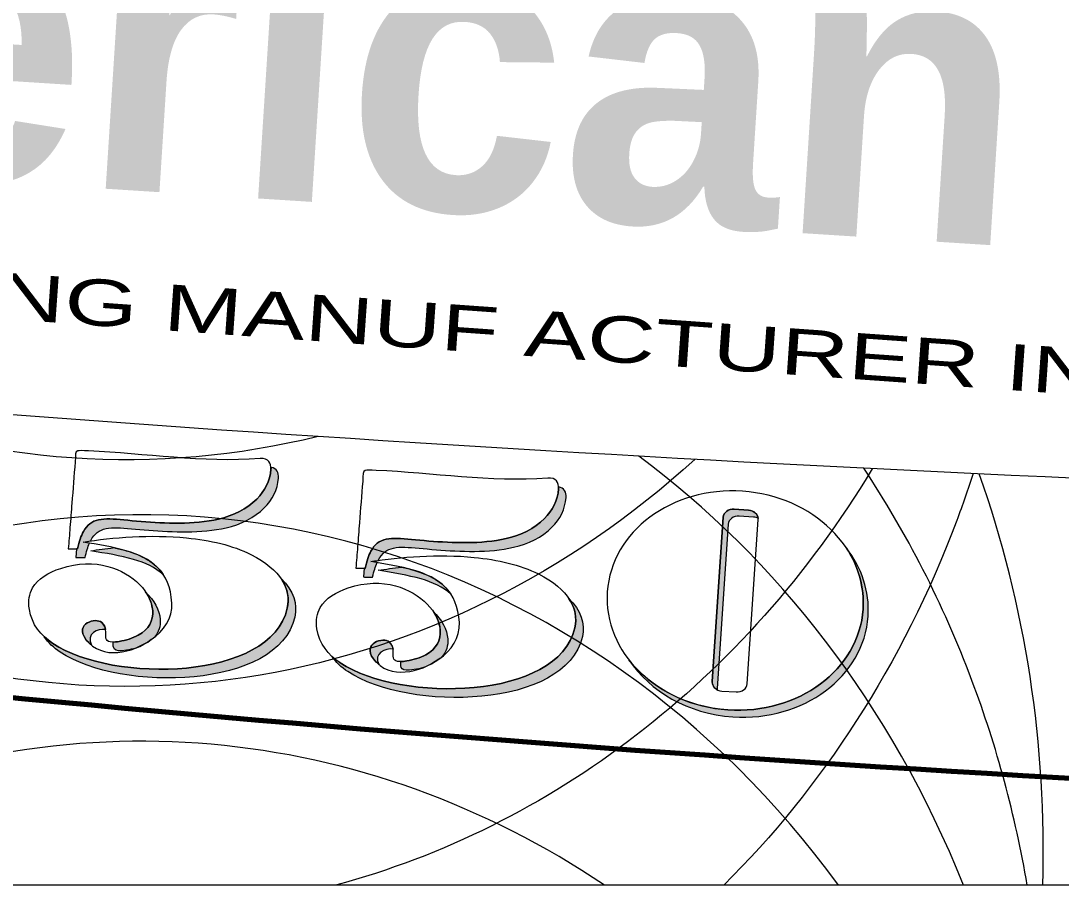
# Model space of a CAD drawing. Header units: inches. Extents: x 0 to 48, y -19.6 to 10.
# Drawn here: x 13.722 to 17.489, y 0 to 3.129 of the extents above; entities that cross this region are included whole.
import ezdxf

# ---------------------------------------------------------------- set-up
doc = ezdxf.new("R2010")
doc.units = ezdxf.units.IN
doc.header["$MEASUREMENT"] = 0
doc.layers.add('Layer 1', color=7, linetype='Continuous')

msp = doc.modelspace()

# ---------------------------------------------------------------- hatches: boundary and pattern name
at = {"layer": 'Layer 1', "true_color": 0x231f20}
h = msp.add_hatch(color=250, dxfattribs=at)
edge = h.paths.add_edge_path()
edge.add_spline(control_points=[(14.0596, 1.2217), (14.0298, 1.2184), (14.0015, 1.2145), (13.9752, 1.2103), (14.029, 1.201), (14.0827, 1.1929), (14.1304, 1.179), (14.1723, 1.1667), (14.2094, 1.15), (14.238, 1.1241), (14.2083, 1.1691), (14.1601, 1.194), (14.1032, 1.2106), (14.0892, 1.2148), (14.0745, 1.2184), (14.0596, 1.2217)], knot_values=[0, 0, 0, 0, 1, 1, 1, 2, 2, 2, 3, 3, 3, 4, 4, 4, 5, 5, 5, 5], degree=3, periodic=1)
edge = h.paths.add_edge_path()
edge.add_spline(control_points=[(13.8066, 0.8995), (13.8215, 0.8773), (13.8415, 0.8589), (13.8648, 0.8435), (14.0841, 0.6982), (14.6555, 0.7088), (14.7139, 0.9706), (14.7243, 1.017), (14.7101, 1.0658), (14.6642, 1.1098), (14.6882, 1.0747), (14.6947, 1.0378), (14.6867, 1.0023), (14.6283, 0.7405), (14.0569, 0.7299), (13.8376, 0.8752), (13.8265, 0.8826), (13.816, 0.8907), (13.8066, 0.8995)], knot_values=[0, 0, 0, 0, 1, 1, 1, 2, 2, 2, 3, 3, 3, 4, 4, 4, 5, 5, 5, 6, 6, 6, 6], degree=3, periodic=1)
edge = h.paths.add_edge_path()
edge.add_spline(control_points=[(14.1053, 0.8507), (14.1164, 0.8526), (14.1275, 0.8551), (14.1383, 0.8583), (14.1587, 0.8665), (14.1779, 0.877), (14.1946, 0.8888), (14.1982, 0.8913), (14.2018, 0.894), (14.2052, 0.8967), (14.2218, 0.9154), (14.2285, 0.938), (14.2268, 0.9618), (14.2245, 0.9956), (14.2052, 1.0316), (14.1736, 1.0618), (14.1889, 1.0396), (14.198, 1.016), (14.1996, 0.9934), (14.2021, 0.9584), (14.1863, 0.9257), (14.1473, 0.9047), (14.1269, 0.8937), (14.1025, 0.8865), (14.0781, 0.8824), (14.0695, 0.8809), (14.0625, 0.8802), (14.0566, 0.88), (14.0567, 0.8583), (14.0538, 0.8419), (14.1053, 0.8507)], knot_values=[0, 0, 0, 0, 1, 1, 1, 2, 2, 2, 3, 3, 3, 4, 4, 4, 5, 5, 5, 6, 6, 6, 7, 7, 7, 8, 8, 8, 9, 9, 9, 10, 10, 10, 10], degree=3, periodic=1)
edge = h.paths.add_edge_path()
edge.add_spline(control_points=[(13.9213, 1.1861), (13.9213, 1.1861), (13.9237, 1.2174), (13.9237, 1.2174), (13.9237, 1.2174), (13.9276, 1.2173), (13.9276, 1.2173), (13.9333, 1.244), (13.9402, 1.2644), (13.9486, 1.2799), (13.9553, 1.2922), (13.9629, 1.3014), (13.9718, 1.3082), (14.0086, 1.3366), (14.066, 1.3234), (14.1583, 1.3163), (14.2439, 1.3097), (14.3475, 1.3046), (14.438, 1.3251), (14.4909, 1.3371), (14.541, 1.3621), (14.5764, 1.3976), (14.6056, 1.4268), (14.6249, 1.4631), (14.6278, 1.5053), (14.628, 1.5076), (14.628, 1.5098), (14.6279, 1.512), (14.6491, 1.509), (14.6563, 1.4926), (14.655, 1.4736), (14.6521, 1.4314), (14.6328, 1.3951), (14.6036, 1.3659), (14.5682, 1.3304), (14.5181, 1.3054), (14.4652, 1.2934), (14.3747, 1.2729), (14.2711, 1.278), (14.1855, 1.2846), (14.0932, 1.2917), (14.0358, 1.305), (13.999, 1.2766), (13.9901, 1.2697), (13.9825, 1.2605), (13.9758, 1.2482), (13.9758, 1.2482), (13.9746, 1.2461), (13.9746, 1.2461), (13.9655, 1.2447), (13.9566, 1.2434), (13.948, 1.242), (13.948, 1.242), (13.9708, 1.2381), (13.9708, 1.2381), (13.9646, 1.2241), (13.9593, 1.2068), (13.9548, 1.1856), (13.9495, 1.1859), (13.9442, 1.1859), (13.9388, 1.1858), (13.933, 1.1858), (13.9271, 1.1857), (13.9213, 1.1861)], knot_values=[0, 0, 0, 0, 1, 1, 1, 2, 2, 2, 3, 3, 3, 4, 4, 4, 5, 5, 5, 6, 6, 6, 7, 7, 7, 8, 8, 8, 9, 9, 9, 10, 10, 10, 11, 11, 11, 12, 12, 12, 13, 13, 13, 14, 14, 14, 15, 15, 15, 16, 16, 16, 17, 17, 17, 18, 18, 18, 19, 19, 19, 20, 20, 20, 21, 21, 21, 21], degree=3, periodic=1)
edge = h.paths.add_edge_path()
edge.add_spline(control_points=[(13.9783, 0.8683), (13.9558, 0.9099), (14.0014, 0.9298), (14.0286, 0.9253), (14.0272, 0.934), (14.0238, 0.943), (14.015, 0.9511), (13.9944, 0.9699), (13.9141, 0.9475), (13.958, 0.8895), (13.9642, 0.8813), (13.9711, 0.8743), (13.9783, 0.8683)], knot_values=[0, 0, 0, 0, 0.013889, 0.013889, 0.013889, 0.027778, 0.027778, 0.027778, 0.041667, 0.041667, 0.041667, 0.055556, 0.055556, 0.055556, 0.055556], degree=3, periodic=0)
edge.add_line((13.9783, 0.8683), (13.9783, 0.8683))
h = msp.add_hatch(color=250, dxfattribs=at)
edge = h.paths.add_edge_path()
edge.add_spline(control_points=[(15.1006, 1.1511), (15.0709, 1.1479), (15.0425, 1.144), (15.0162, 1.1397), (15.07, 1.1305), (15.1238, 1.1223), (15.1715, 1.1084), (15.2133, 1.0962), (15.2505, 1.0794), (15.279, 1.0535), (15.2494, 1.0985), (15.2011, 1.1234), (15.1443, 1.1401), (15.1302, 1.1442), (15.1156, 1.1478), (15.1006, 1.1511)], knot_values=[0, 0, 0, 0, 1, 1, 1, 2, 2, 2, 3, 3, 3, 4, 4, 4, 5, 5, 5, 5], degree=3, periodic=1)
edge = h.paths.add_edge_path()
edge.add_spline(control_points=[(14.8476, 0.8289), (14.8626, 0.8067), (14.8826, 0.7883), (14.9059, 0.7729), (15.1252, 0.6276), (15.6966, 0.6383), (15.755, 0.9), (15.7654, 0.9465), (15.7512, 0.9953), (15.7053, 1.0392), (15.7293, 1.0041), (15.7357, 0.9672), (15.7278, 0.9317), (15.6694, 0.6699), (15.098, 0.6593), (14.8787, 0.8046), (14.8675, 0.812), (14.8571, 0.8201), (14.8476, 0.8289)], knot_values=[0, 0, 0, 0, 1, 1, 1, 2, 2, 2, 3, 3, 3, 4, 4, 4, 5, 5, 5, 6, 6, 6, 6], degree=3, periodic=1)
edge = h.paths.add_edge_path()
edge.add_spline(control_points=[(15.1464, 0.7801), (15.1575, 0.782), (15.1686, 0.7845), (15.1794, 0.7877), (15.1998, 0.7959), (15.219, 0.8065), (15.2357, 0.8182), (15.2393, 0.8207), (15.2428, 0.8234), (15.2463, 0.8261), (15.2629, 0.8448), (15.2696, 0.8674), (15.2679, 0.8912), (15.2655, 0.925), (15.2463, 0.9611), (15.2147, 0.9913), (15.23, 0.9691), (15.2391, 0.9455), (15.2407, 0.9229), (15.2432, 0.8878), (15.2274, 0.8551), (15.1884, 0.8341), (15.168, 0.8231), (15.1436, 0.816), (15.1192, 0.8118), (15.1106, 0.8103), (15.1035, 0.8096), (15.0977, 0.8094), (15.0977, 0.7877), (15.0948, 0.7713), (15.1464, 0.7801)], knot_values=[0, 0, 0, 0, 1, 1, 1, 2, 2, 2, 3, 3, 3, 4, 4, 4, 5, 5, 5, 6, 6, 6, 7, 7, 7, 8, 8, 8, 9, 9, 9, 10, 10, 10, 10], degree=3, periodic=1)
edge = h.paths.add_edge_path()
edge.add_spline(control_points=[(14.9623, 1.1155), (14.9623, 1.1155), (14.9648, 1.1469), (14.9648, 1.1469), (14.9648, 1.1469), (14.9687, 1.1467), (14.9687, 1.1467), (14.9744, 1.1734), (14.9813, 1.1938), (14.9897, 1.2094), (14.9963, 1.2216), (15.004, 1.2308), (15.0128, 1.2377), (15.0497, 1.2661), (15.1071, 1.2528), (15.1994, 1.2457), (15.285, 1.2391), (15.3886, 1.234), (15.4791, 1.2545), (15.532, 1.2665), (15.5821, 1.2915), (15.6175, 1.327), (15.6467, 1.3562), (15.666, 1.3925), (15.6689, 1.4347), (15.669, 1.437), (15.6691, 1.4392), (15.669, 1.4414), (15.6902, 1.4384), (15.6974, 1.4221), (15.6961, 1.403), (15.6931, 1.3609), (15.6739, 1.3245), (15.6447, 1.2953), (15.6093, 1.2598), (15.5592, 1.2349), (15.5063, 1.2229), (15.4158, 1.2024), (15.3122, 1.2074), (15.2266, 1.214), (15.1343, 1.2211), (15.0769, 1.2344), (15.04, 1.206), (15.0312, 1.1992), (15.0236, 1.1899), (15.0169, 1.1777), (15.0169, 1.1777), (15.0157, 1.1755), (15.0157, 1.1755), (15.0066, 1.1742), (14.9977, 1.1728), (14.9891, 1.1714), (14.9891, 1.1714), (15.0119, 1.1675), (15.0119, 1.1675), (15.0057, 1.1535), (15.0004, 1.1362), (14.9959, 1.115), (14.9906, 1.1154), (14.9853, 1.1153), (14.9799, 1.1152), (14.9741, 1.1152), (14.9682, 1.1151), (14.9623, 1.1155)], knot_values=[0, 0, 0, 0, 1, 1, 1, 2, 2, 2, 3, 3, 3, 4, 4, 4, 5, 5, 5, 6, 6, 6, 7, 7, 7, 8, 8, 8, 9, 9, 9, 10, 10, 10, 11, 11, 11, 12, 12, 12, 13, 13, 13, 14, 14, 14, 15, 15, 15, 16, 16, 16, 17, 17, 17, 18, 18, 18, 19, 19, 19, 20, 20, 20, 21, 21, 21, 21], degree=3, periodic=1)
edge = h.paths.add_edge_path()
edge.add_spline(control_points=[(15.0194, 0.7977), (14.9968, 0.8394), (15.0425, 0.8592), (15.0697, 0.8547), (15.0683, 0.8635), (15.0648, 0.8724), (15.0561, 0.8805), (15.0355, 0.8993), (14.9552, 0.8769), (14.9991, 0.8189), (15.0053, 0.8107), (15.0121, 0.8037), (15.0194, 0.7977)], knot_values=[0, 0, 0, 0, 0.013889, 0.013889, 0.013889, 0.027778, 0.027778, 0.027778, 0.041667, 0.041667, 0.041667, 0.055556, 0.055556, 0.055556, 0.055556], degree=3, periodic=0)
edge.add_line((15.0194, 0.7977), (15.0194, 0.7977))
h = msp.add_hatch(color=250, dxfattribs=at)
edge = h.paths.add_edge_path()
edge.add_spline(control_points=[(16.7109, 1.22), (16.7659, 1.1494), (16.7957, 1.0639), (16.7896, 0.9736), (16.7748, 0.7551), (16.5554, 0.5921), (16.2997, 0.6094), (16.1373, 0.6204), (15.9992, 0.7016), (15.9239, 0.8153), (16.0021, 0.7149), (16.1314, 0.6448), (16.2815, 0.6347), (16.5372, 0.6173), (16.7566, 0.7804), (16.7714, 0.9989), (16.7768, 1.0786), (16.7542, 1.1547), (16.7109, 1.22)], knot_values=[0, 0, 0, 0, 1, 1, 1, 2, 2, 2, 3, 3, 3, 4, 4, 4, 5, 5, 5, 6, 6, 6, 6], degree=3, periodic=1)
edge = h.paths.add_edge_path()
edge.add_spline(control_points=[(16.3226, 1.336), (16.3226, 1.336), (16.3751, 1.3325), (16.3751, 1.3325), (16.3811, 1.3321), (16.3868, 1.3304), (16.3917, 1.3278), (16.3902, 1.3434), (16.3755, 1.3565), (16.3569, 1.3578), (16.3569, 1.3578), (16.3044, 1.3613), (16.3044, 1.3613), (16.284, 1.3627), (16.2664, 1.3495), (16.2652, 1.332), (16.2652, 1.332), (16.2249, 0.7372), (16.2249, 0.7372), (16.224, 0.7249), (16.2315, 0.7136), (16.2431, 0.7075), (16.243, 0.7089), (16.2429, 0.7104), (16.2431, 0.7119), (16.2431, 0.7119), (16.2834, 1.3067), (16.2834, 1.3067), (16.2846, 1.3242), (16.3022, 1.3374), (16.3226, 1.336)], knot_values=[0, 0, 0, 0, 0.013889, 0.013889, 0.013889, 0.027778, 0.027778, 0.027778, 0.041667, 0.041667, 0.041667, 0.055556, 0.055556, 0.055556, 0.069444, 0.069444, 0.069444, 0.083333, 0.083333, 0.083333, 0.097222, 0.097222, 0.097222, 0.111111, 0.111111, 0.111111, 0.125, 0.125, 0.125, 0.138889, 0.138889, 0.138889, 0.138889], degree=3, periodic=0)
edge.add_line((16.3226, 1.336), (16.3226, 1.336))

# ---------------------------------------------------------------- linework, layer by layer
at = {"layer": 'Layer 1', "lineweight": 0}
msp.add_lwpolyline([(48, 10), (48, 0), (0, 0), (0, 10), (48, 10)], dxfattribs=at)
at = {"layer": 'Layer 1', "color": 250, "lineweight": 18, "true_color": 0x231f20}
msp.add_lwpolyline([(48, 10), (48, 0), (0, 0), (0, 10), (48, 10)], dxfattribs=at)
at = {"layer": 'Layer 1', "lineweight": 0}
for points, knots in [([(24, 0.2068), (30.0303, 0.2068), (35.5362, 0.6583), (39.731, 1.4024), (39.7309, 1.4058), (39.7308, 1.4091), (39.7308, 1.4125), (39.7308, 2.3526), (40.633, 3.1148), (41.7459, 3.1148), (42.4984, 3.1148), (43.1545, 2.7662), (43.5005, 2.2498), (46.2145, 3.0284), (47.8085, 3.9766), (47.8085, 5), (47.8085, 6.0234), (46.2145, 6.9717), (43.5005, 7.7502), (43.1545, 7.2338), (42.4984, 6.8853), (41.7459, 6.8853), (40.633, 6.8853), (39.7308, 7.6474), (39.7308, 8.5875), (39.7308, 8.5909), (39.7309, 8.5942), (39.731, 8.5976), (35.5362, 9.3417), (30.0303, 9.7932), (24, 9.7932), (17.9697, 9.7932), (12.4641, 9.3416), (8.2691, 8.5976), (8.2691, 8.5942), (8.2692, 8.5909), (8.2692, 8.5875), (8.2692, 7.6474), (7.367, 6.8853), (6.2542, 6.8853), (5.5016, 6.8853), (4.8455, 7.2338), (4.4995, 7.7502), (1.7852, 6.9717), (0.1915, 6.0234), (0.1915, 5), (0.1915, 3.9766), (1.7852, 3.0283), (4.4995, 2.2498), (4.8455, 2.7662), (5.5016, 3.1148), (6.2542, 3.1148), (7.367, 3.1148), (8.2692, 2.3526), (8.2692, 1.4125), (8.2692, 1.4091), (8.2691, 1.4058), (8.2691, 1.4024), (12.4641, 0.6584), (17.9697, 0.2068), (24, 0.2068)], [0, 0, 0, 0, 1, 1, 1, 2, 2, 2, 3, 3, 3, 4, 4, 4, 5, 5, 5, 6, 6, 6, 7, 7, 7, 8, 8, 8, 9, 9, 9, 10, 10, 10, 11, 11, 11, 12, 12, 12, 13, 13, 13, 14, 14, 14, 15, 15, 15, 16, 16, 16, 17, 17, 17, 18, 18, 18, 19, 19, 19, 20, 20, 20, 20]), ([(13.8941, 1.2177), (13.896, 1.2429), (13.8981, 1.2699), (13.9001, 1.295), (13.9024, 1.3241), (13.9047, 1.3532), (13.9069, 1.3823), (13.9108, 1.4322), (13.9148, 1.482), (13.9187, 1.5319), (13.9208, 1.5588), (13.9186, 1.5687), (13.928, 1.5717), (13.9343, 1.5738), (13.9457, 1.5728), (13.9669, 1.5719), (14.1734, 1.5627), (14.3787, 1.5287), (14.5884, 1.5439), (14.6192, 1.5462), (14.6293, 1.5276), (14.6278, 1.5053), (14.6249, 1.4631), (14.6056, 1.4268), (14.5764, 1.3976), (14.541, 1.3621), (14.4909, 1.3371), (14.438, 1.3251), (14.3475, 1.3046), (14.2439, 1.3097), (14.1583, 1.3163), (14.066, 1.3234), (14.0086, 1.3366), (13.9718, 1.3082), (13.9629, 1.3014), (13.9553, 1.2922), (13.9486, 1.2799), (13.9402, 1.2644), (13.9333, 1.244), (13.9276, 1.2173), (13.9223, 1.2176), (13.917, 1.2176), (13.9116, 1.2175), (13.9058, 1.2174), (13.8999, 1.2173), (13.8941, 1.2177)], [0, 0, 0, 0, 1, 1, 1, 2, 2, 2, 3, 3, 3, 4, 4, 4, 5, 5, 5, 6, 6, 6, 7, 7, 7, 8, 8, 8, 9, 9, 9, 10, 10, 10, 11, 11, 11, 12, 12, 12, 13, 13, 13, 14, 14, 14, 15, 15, 15, 15]), ([(13.9213, 1.1861), (13.9213, 1.1861), (13.9237, 1.2174), (13.9237, 1.2174), (13.9237, 1.2174), (13.9276, 1.2173), (13.9276, 1.2173), (13.9333, 1.244), (13.9402, 1.2644), (13.9486, 1.2799), (13.9553, 1.2922), (13.9629, 1.3014), (13.9718, 1.3082), (14.0086, 1.3366), (14.066, 1.3234), (14.1583, 1.3163), (14.2439, 1.3097), (14.3475, 1.3046), (14.438, 1.3251), (14.4909, 1.3371), (14.541, 1.3621), (14.5764, 1.3976), (14.6056, 1.4268), (14.6249, 1.4631), (14.6278, 1.5053), (14.628, 1.5076), (14.628, 1.5098), (14.6279, 1.512), (14.6491, 1.509), (14.6563, 1.4926), (14.655, 1.4736), (14.6521, 1.4314), (14.6328, 1.3951), (14.6036, 1.3659), (14.5682, 1.3304), (14.5181, 1.3054), (14.4652, 1.2934), (14.3747, 1.2729), (14.2711, 1.278), (14.1855, 1.2846), (14.0932, 1.2917), (14.0358, 1.305), (13.999, 1.2766), (13.9901, 1.2697), (13.9825, 1.2605), (13.9758, 1.2482), (13.9758, 1.2482), (13.9746, 1.2461), (13.9746, 1.2461), (13.9655, 1.2447), (13.9566, 1.2434), (13.948, 1.242), (13.948, 1.242), (13.9708, 1.2381), (13.9708, 1.2381), (13.9646, 1.2241), (13.9593, 1.2068), (13.9548, 1.1856), (13.9495, 1.1859), (13.9442, 1.1859), (13.9388, 1.1858), (13.933, 1.1858), (13.9271, 1.1857), (13.9213, 1.1861)], [0, 0, 0, 0, 1, 1, 1, 2, 2, 2, 3, 3, 3, 4, 4, 4, 5, 5, 5, 6, 6, 6, 7, 7, 7, 8, 8, 8, 9, 9, 9, 10, 10, 10, 11, 11, 11, 12, 12, 12, 13, 13, 13, 14, 14, 14, 15, 15, 15, 16, 16, 16, 17, 17, 17, 18, 18, 18, 19, 19, 19, 20, 20, 20, 21, 21, 21, 21]), ([(14.9351, 1.1472), (14.9371, 1.1723), (14.9392, 1.1993), (14.9412, 1.2244), (14.9435, 1.2535), (14.9457, 1.2826), (14.948, 1.3117), (14.9519, 1.3616), (14.9559, 1.4115), (14.9598, 1.4613), (14.9619, 1.4883), (14.9597, 1.4981), (14.9691, 1.5012), (14.9754, 1.5032), (14.9868, 1.5022), (15.008, 1.5013), (15.2145, 1.4921), (15.4198, 1.4581), (15.6295, 1.4734), (15.6603, 1.4756), (15.6704, 1.457), (15.6689, 1.4347), (15.666, 1.3925), (15.6467, 1.3562), (15.6175, 1.327), (15.5821, 1.2915), (15.532, 1.2665), (15.4791, 1.2545), (15.3886, 1.234), (15.285, 1.2391), (15.1994, 1.2457), (15.1071, 1.2528), (15.0497, 1.2661), (15.0128, 1.2377), (15.004, 1.2308), (14.9963, 1.2216), (14.9897, 1.2094), (14.9813, 1.1938), (14.9744, 1.1734), (14.9687, 1.1467), (14.9634, 1.147), (14.9581, 1.147), (14.9527, 1.1469), (14.9469, 1.1469), (14.941, 1.1468), (14.9351, 1.1472)], [0, 0, 0, 0, 1, 1, 1, 2, 2, 2, 3, 3, 3, 4, 4, 4, 5, 5, 5, 6, 6, 6, 7, 7, 7, 8, 8, 8, 9, 9, 9, 10, 10, 10, 11, 11, 11, 12, 12, 12, 13, 13, 13, 14, 14, 14, 15, 15, 15, 15]), ([(14.9623, 1.1155), (14.9623, 1.1155), (14.9648, 1.1469), (14.9648, 1.1469), (14.9648, 1.1469), (14.9687, 1.1467), (14.9687, 1.1467), (14.9744, 1.1734), (14.9813, 1.1938), (14.9897, 1.2094), (14.9963, 1.2216), (15.004, 1.2308), (15.0128, 1.2377), (15.0497, 1.2661), (15.1071, 1.2528), (15.1994, 1.2457), (15.285, 1.2391), (15.3886, 1.234), (15.4791, 1.2545), (15.532, 1.2665), (15.5821, 1.2915), (15.6175, 1.327), (15.6467, 1.3562), (15.666, 1.3925), (15.6689, 1.4347), (15.669, 1.437), (15.6691, 1.4392), (15.669, 1.4414), (15.6902, 1.4384), (15.6974, 1.4221), (15.6961, 1.403), (15.6931, 1.3609), (15.6739, 1.3245), (15.6447, 1.2953), (15.6093, 1.2598), (15.5592, 1.2349), (15.5063, 1.2229), (15.4158, 1.2024), (15.3122, 1.2074), (15.2266, 1.214), (15.1343, 1.2211), (15.0769, 1.2344), (15.04, 1.206), (15.0312, 1.1992), (15.0236, 1.1899), (15.0169, 1.1777), (15.0169, 1.1777), (15.0157, 1.1755), (15.0157, 1.1755), (15.0066, 1.1742), (14.9977, 1.1728), (14.9891, 1.1714), (14.9891, 1.1714), (15.0119, 1.1675), (15.0119, 1.1675), (15.0057, 1.1535), (15.0004, 1.1362), (14.9959, 1.115), (14.9906, 1.1154), (14.9853, 1.1153), (14.9799, 1.1152), (14.9741, 1.1152), (14.9682, 1.1151), (14.9623, 1.1155)], [0, 0, 0, 0, 1, 1, 1, 2, 2, 2, 3, 3, 3, 4, 4, 4, 5, 5, 5, 6, 6, 6, 7, 7, 7, 8, 8, 8, 9, 9, 9, 10, 10, 10, 11, 11, 11, 12, 12, 12, 13, 13, 13, 14, 14, 14, 15, 15, 15, 16, 16, 16, 17, 17, 17, 18, 18, 18, 19, 19, 19, 20, 20, 20, 21, 21, 21, 21]), ([(16.3351, 1.4259), (16.5909, 1.4086), (16.7862, 1.2174), (16.7714, 0.9989), (16.7566, 0.7804), (16.5372, 0.6173), (16.2815, 0.6347), (16.0258, 0.652), (15.8304, 0.8432), (15.8453, 1.0617), (15.8601, 1.2802), (16.0794, 1.4433), (16.3351, 1.4259)], [0, 0, 0, 0, 1, 1, 1, 2, 2, 2, 3, 3, 3, 4, 4, 4, 4]), ([(16.3044, 1.3613), (16.3044, 1.3613), (16.3569, 1.3578), (16.3569, 1.3578), (16.3773, 1.3564), (16.393, 1.3409), (16.3918, 1.3234), (16.3918, 1.3234), (16.3515, 0.7286), (16.3515, 0.7286), (16.3503, 0.7111), (16.3326, 0.6979), (16.3122, 0.6993), (16.3122, 0.6993), (16.2598, 0.7028), (16.2598, 0.7028), (16.2394, 0.7042), (16.2237, 0.7197), (16.2249, 0.7372), (16.2249, 0.7372), (16.2652, 1.332), (16.2652, 1.332), (16.2664, 1.3495), (16.284, 1.3627), (16.3044, 1.3613)], [0, 0, 0, 0, 1, 1, 1, 2, 2, 2, 3, 3, 3, 4, 4, 4, 5, 5, 5, 6, 6, 6, 7, 7, 7, 8, 8, 8, 8]), ([(16.3226, 1.336), (16.3226, 1.336), (16.3751, 1.3325), (16.3751, 1.3325), (16.3811, 1.3321), (16.3868, 1.3304), (16.3917, 1.3278), (16.3902, 1.3434), (16.3755, 1.3565), (16.3569, 1.3578), (16.3569, 1.3578), (16.3044, 1.3613), (16.3044, 1.3613), (16.284, 1.3627), (16.2664, 1.3495), (16.2652, 1.332), (16.2652, 1.332), (16.2249, 0.7372), (16.2249, 0.7372), (16.224, 0.7249), (16.2315, 0.7136), (16.2431, 0.7075), (16.243, 0.7089), (16.2429, 0.7104), (16.2431, 0.7119), (16.2431, 0.7119), (16.2834, 1.3067), (16.2834, 1.3067), (16.2846, 1.3242), (16.3022, 1.3374), (16.3226, 1.336)], [0, 0, 0, 0, 1, 1, 1, 2, 2, 2, 3, 3, 3, 4, 4, 4, 5, 5, 5, 6, 6, 6, 7, 7, 7, 8, 8, 8, 9, 9, 9, 10, 10, 10, 10]), ([(14.0781, 0.8824), (14.1025, 0.8865), (14.1269, 0.8937), (14.1473, 0.9047), (14.1863, 0.9257), (14.2021, 0.9584), (14.1996, 0.9934), (14.1952, 1.057), (14.131, 1.1286), (14.0373, 1.154), (13.9873, 1.1675), (13.9289, 1.1678), (13.8666, 1.1468), (13.8221, 1.1318), (13.7841, 1.1098), (13.7648, 1.0757), (13.7529, 1.0549), (13.7481, 1.0295), (13.7531, 0.9984), (13.7619, 0.9434), (13.794, 0.9041), (13.8376, 0.8752), (14.0569, 0.7299), (14.6283, 0.7405), (14.6867, 1.0023), (14.7018, 1.0696), (14.6651, 1.142), (14.5551, 1.1971), (14.4888, 1.2303), (14.4074, 1.2488), (14.3225, 1.2571), (14.1922, 1.27), (14.0536, 1.2591), (13.948, 1.242), (14.0018, 1.2327), (14.0555, 1.2246), (14.1032, 1.2106), (14.1935, 1.1842), (14.2622, 1.1369), (14.2689, 1.0213), (14.272, 0.9665), (14.2397, 0.9205), (14.1946, 0.8888), (14.1268, 0.8411), (14.0166, 0.8122), (13.958, 0.8895), (13.9141, 0.9475), (13.9944, 0.9699), (14.015, 0.9511), (14.0514, 0.9177), (13.9965, 0.8685), (14.0781, 0.8824)], [0, 0, 0, 0, 1, 1, 1, 2, 2, 2, 3, 3, 3, 4, 4, 4, 5, 5, 5, 6, 6, 6, 7, 7, 7, 8, 8, 8, 9, 9, 9, 10, 10, 10, 11, 11, 11, 12, 12, 12, 13, 13, 13, 14, 14, 14, 15, 15, 15, 16, 16, 16, 17, 17, 17, 17]), ([(14.0596, 1.2217), (14.0298, 1.2184), (14.0015, 1.2145), (13.9752, 1.2103), (14.029, 1.201), (14.0827, 1.1929), (14.1304, 1.179), (14.1723, 1.1667), (14.2094, 1.15), (14.238, 1.1241), (14.2083, 1.1691), (14.1601, 1.194), (14.1032, 1.2106), (14.0892, 1.2148), (14.0745, 1.2184), (14.0596, 1.2217)], [0, 0, 0, 0, 1, 1, 1, 2, 2, 2, 3, 3, 3, 4, 4, 4, 5, 5, 5, 5]), ([(16.7109, 1.22), (16.7659, 1.1494), (16.7957, 1.0639), (16.7896, 0.9736), (16.7748, 0.7551), (16.5554, 0.5921), (16.2997, 0.6094), (16.1373, 0.6204), (15.9992, 0.7016), (15.9239, 0.8153), (16.0021, 0.7149), (16.1314, 0.6448), (16.2815, 0.6347), (16.5372, 0.6173), (16.7566, 0.7804), (16.7714, 0.9989), (16.7768, 1.0786), (16.7542, 1.1547), (16.7109, 1.22)], [0, 0, 0, 0, 1, 1, 1, 2, 2, 2, 3, 3, 3, 4, 4, 4, 5, 5, 5, 6, 6, 6, 6]), ([(15.1192, 0.8118), (15.1436, 0.816), (15.168, 0.8231), (15.1884, 0.8341), (15.2274, 0.8551), (15.2432, 0.8878), (15.2407, 0.9229), (15.2363, 0.9864), (15.1721, 1.0581), (15.0783, 1.0834), (15.0283, 1.0969), (14.97, 1.0973), (14.9077, 1.0763), (14.8632, 1.0612), (14.8252, 1.0392), (14.8058, 1.0051), (14.794, 0.9843), (14.7892, 0.9589), (14.7941, 0.9279), (14.8029, 0.8728), (14.8351, 0.8335), (14.8787, 0.8046), (15.098, 0.6593), (15.6694, 0.6699), (15.7278, 0.9317), (15.7428, 0.999), (15.7062, 1.0714), (15.5962, 1.1265), (15.5298, 1.1598), (15.4485, 1.1782), (15.3636, 1.1866), (15.2333, 1.1994), (15.0947, 1.1886), (14.9891, 1.1714), (15.0428, 1.1621), (15.0966, 1.154), (15.1443, 1.1401), (15.2346, 1.1137), (15.3033, 1.0663), (15.3099, 0.9507), (15.3131, 0.8959), (15.2808, 0.8499), (15.2357, 0.8182), (15.1678, 0.7705), (15.0577, 0.7416), (14.9991, 0.8189), (14.9552, 0.8769), (15.0355, 0.8993), (15.0561, 0.8805), (15.0925, 0.8471), (15.0376, 0.7979), (15.1192, 0.8118)], [0, 0, 0, 0, 1, 1, 1, 2, 2, 2, 3, 3, 3, 4, 4, 4, 5, 5, 5, 6, 6, 6, 7, 7, 7, 8, 8, 8, 9, 9, 9, 10, 10, 10, 11, 11, 11, 12, 12, 12, 13, 13, 13, 14, 14, 14, 15, 15, 15, 16, 16, 16, 17, 17, 17, 17]), ([(15.1006, 1.1511), (15.0709, 1.1479), (15.0425, 1.144), (15.0162, 1.1397), (15.07, 1.1305), (15.1238, 1.1223), (15.1715, 1.1084), (15.2133, 1.0962), (15.2505, 1.0794), (15.279, 1.0535), (15.2494, 1.0985), (15.2011, 1.1234), (15.1443, 1.1401), (15.1302, 1.1442), (15.1156, 1.1478), (15.1006, 1.1511)], [0, 0, 0, 0, 1, 1, 1, 2, 2, 2, 3, 3, 3, 4, 4, 4, 5, 5, 5, 5]), ([(13.8066, 0.8995), (13.8215, 0.8773), (13.8415, 0.8589), (13.8648, 0.8435), (14.0841, 0.6982), (14.6555, 0.7088), (14.7139, 0.9706), (14.7243, 1.017), (14.7101, 1.0658), (14.6642, 1.1098), (14.6882, 1.0747), (14.6947, 1.0378), (14.6867, 1.0023), (14.6283, 0.7405), (14.0569, 0.7299), (13.8376, 0.8752), (13.8265, 0.8826), (13.816, 0.8907), (13.8066, 0.8995)], [0, 0, 0, 0, 1, 1, 1, 2, 2, 2, 3, 3, 3, 4, 4, 4, 5, 5, 5, 6, 6, 6, 6]), ([(14.1053, 0.8507), (14.1164, 0.8526), (14.1275, 0.8551), (14.1383, 0.8583), (14.1587, 0.8665), (14.1779, 0.877), (14.1946, 0.8888), (14.1982, 0.8913), (14.2018, 0.894), (14.2052, 0.8967), (14.2218, 0.9154), (14.2285, 0.938), (14.2268, 0.9618), (14.2245, 0.9956), (14.2052, 1.0316), (14.1736, 1.0618), (14.1889, 1.0396), (14.198, 1.016), (14.1996, 0.9934), (14.2021, 0.9584), (14.1863, 0.9257), (14.1473, 0.9047), (14.1269, 0.8937), (14.1025, 0.8865), (14.0781, 0.8824), (14.0695, 0.8809), (14.0625, 0.8802), (14.0566, 0.88), (14.0567, 0.8583), (14.0538, 0.8419), (14.1053, 0.8507)], [0, 0, 0, 0, 1, 1, 1, 2, 2, 2, 3, 3, 3, 4, 4, 4, 5, 5, 5, 6, 6, 6, 7, 7, 7, 8, 8, 8, 9, 9, 9, 10, 10, 10, 10]), ([(14.8476, 0.8289), (14.8626, 0.8067), (14.8826, 0.7883), (14.9059, 0.7729), (15.1252, 0.6276), (15.6966, 0.6383), (15.755, 0.9), (15.7654, 0.9465), (15.7512, 0.9953), (15.7053, 1.0392), (15.7293, 1.0041), (15.7357, 0.9672), (15.7278, 0.9317), (15.6694, 0.6699), (15.098, 0.6593), (14.8787, 0.8046), (14.8675, 0.812), (14.8571, 0.8201), (14.8476, 0.8289)], [0, 0, 0, 0, 1, 1, 1, 2, 2, 2, 3, 3, 3, 4, 4, 4, 5, 5, 5, 6, 6, 6, 6]), ([(15.1464, 0.7801), (15.1575, 0.782), (15.1686, 0.7845), (15.1794, 0.7877), (15.1998, 0.7959), (15.219, 0.8065), (15.2357, 0.8182), (15.2393, 0.8207), (15.2428, 0.8234), (15.2463, 0.8261), (15.2629, 0.8448), (15.2696, 0.8674), (15.2679, 0.8912), (15.2655, 0.925), (15.2463, 0.9611), (15.2147, 0.9913), (15.23, 0.9691), (15.2391, 0.9455), (15.2407, 0.9229), (15.2432, 0.8878), (15.2274, 0.8551), (15.1884, 0.8341), (15.168, 0.8231), (15.1436, 0.816), (15.1192, 0.8118), (15.1106, 0.8103), (15.1035, 0.8096), (15.0977, 0.8094), (15.0977, 0.7877), (15.0948, 0.7713), (15.1464, 0.7801)], [0, 0, 0, 0, 1, 1, 1, 2, 2, 2, 3, 3, 3, 4, 4, 4, 5, 5, 5, 6, 6, 6, 7, 7, 7, 8, 8, 8, 9, 9, 9, 10, 10, 10, 10]), ([(13.9783, 0.8683), (13.9558, 0.9099), (14.0014, 0.9298), (14.0286, 0.9253), (14.0272, 0.934), (14.0238, 0.943), (14.015, 0.9511), (13.9944, 0.9699), (13.9141, 0.9475), (13.958, 0.8895), (13.9642, 0.8813), (13.9711, 0.8743), (13.9783, 0.8683)], [0, 0, 0, 0, 1, 1, 1, 2, 2, 2, 3, 3, 3, 4, 4, 4, 4]), ([(15.0194, 0.7977), (14.9968, 0.8394), (15.0425, 0.8592), (15.0697, 0.8547), (15.0683, 0.8635), (15.0648, 0.8724), (15.0561, 0.8805), (15.0355, 0.8993), (14.9552, 0.8769), (14.9991, 0.8189), (15.0053, 0.8107), (15.0121, 0.8037), (15.0194, 0.7977)], [0, 0, 0, 0, 1, 1, 1, 2, 2, 2, 3, 3, 3, 4, 4, 4, 4])]:
    msp.add_open_spline(points, degree=3, knots=knots, dxfattribs=at)
at = {"layer": 'Layer 1', "color": 177, "lineweight": 70, "true_color": 0x2e3092}
msp.add_open_spline([(24, 0.2068), (30.0303, 0.2068), (35.5362, 0.6583), (39.731, 1.4024), (39.7309, 1.4058), (39.7308, 1.4091), (39.7308, 1.4125), (39.7308, 2.3526), (40.633, 3.1148), (41.7459, 3.1148), (42.4984, 3.1148), (43.1545, 2.7662), (43.5005, 2.2498), (46.2145, 3.0284), (47.8085, 3.9766), (47.8085, 5), (47.8085, 6.0234), (46.2145, 6.9717), (43.5005, 7.7502), (43.1545, 7.2338), (42.4984, 6.8853), (41.7459, 6.8853), (40.633, 6.8853), (39.7308, 7.6474), (39.7308, 8.5875), (39.7308, 8.5909), (39.7309, 8.5942), (39.731, 8.5976), (35.5362, 9.3417), (30.0303, 9.7932), (24, 9.7932), (17.9697, 9.7932), (12.4641, 9.3416), (8.2691, 8.5976), (8.2691, 8.5942), (8.2692, 8.5909), (8.2692, 8.5875), (8.2692, 7.6474), (7.367, 6.8853), (6.2542, 6.8853), (5.5016, 6.8853), (4.8455, 7.2338), (4.4995, 7.7502), (1.7852, 6.9717), (0.1915, 6.0234), (0.1915, 5), (0.1915, 3.9766), (1.7852, 3.0283), (4.4995, 2.2498), (4.8455, 2.7662), (5.5016, 3.1148), (6.2542, 3.1148), (7.367, 3.1148), (8.2692, 2.3526), (8.2692, 1.4125), (8.2692, 1.4091), (8.2691, 1.4058), (8.2691, 1.4024), (12.4641, 0.6584), (17.9697, 0.2068), (24, 0.2068)], degree=3, knots=[0, 0, 0, 0, 1, 1, 1, 2, 2, 2, 3, 3, 3, 4, 4, 4, 5, 5, 5, 6, 6, 6, 7, 7, 7, 8, 8, 8, 9, 9, 9, 10, 10, 10, 11, 11, 11, 12, 12, 12, 13, 13, 13, 14, 14, 14, 15, 15, 15, 16, 16, 16, 17, 17, 17, 18, 18, 18, 19, 19, 19, 20, 20, 20, 20], dxfattribs=at)
at = {"layer": 'Layer 1', "color": 250, "lineweight": 18, "true_color": 0x231f20}
for points, knots in [([(40.9593, 2.4251), (36.9286, 1.8273), (31.9044, 1.4382), (26.3983, 1.35), (26.3983, 1.35), (26.3737, 1.3324), (26.3737, 1.3324), (26.3737, 1.3324), (26.4689, 1.299), (26.4689, 1.299), (26.4689, 1.299), (26.5206, 1.282), (26.5206, 1.282), (26.5206, 1.282), (26.5185, 1.2816), (26.5185, 1.2816), (26.5185, 1.2816), (26.8561, 1.1631), (26.8561, 1.1631), (26.8561, 1.1631), (25.9257, 0.972), (25.9257, 0.972), (25.9257, 0.972), (25.1158, 0.8191), (25.1158, 0.8191), (25.1158, 0.8191), (23.8982, 0.7044), (23.8982, 0.7044), (23.8982, 0.7044), (23.1286, 0.759), (23.1286, 0.759), (23.1286, 0.759), (21.1011, 1.1249), (21.1011, 1.1249), (21.1011, 1.1249), (21.6066, 1.3215), (21.6066, 1.3215), (21.6066, 1.3215), (21.5762, 1.3504), (21.5762, 1.3504), (16.0801, 1.4394), (11.0654, 1.8283), (7.0407, 2.4251)], [0, 0, 0, 0, 1, 1, 1, 2, 2, 2, 3, 3, 3, 4, 4, 4, 5, 5, 5, 6, 6, 6, 7, 7, 7, 8, 8, 8, 9, 9, 9, 10, 10, 10, 11, 11, 11, 12, 12, 12, 13, 13, 13, 14, 14, 14, 14]), ([(16.1628, 1.5413), (15.2559, 0.7142), (13.9833, 0.463), (12.8332, 1.0108), (12.405, 1.2148), (12.0358, 1.5097), (11.7355, 1.8669)], [0, 0, 0, 0, 1, 1, 1, 2, 2, 2, 2]), ([(16.6825, 0), (15.7883, 1.2256), (14.2521, 1.6994), (12.8883, 1.0498), (12.3849, 0.81), (11.963, 0.4446), (11.6389, 0)], [0, 0, 0, 0, 1, 1, 1, 2, 2, 2, 2]), ([(13.8941, 1.2177), (13.896, 1.2429), (13.8981, 1.2699), (13.9001, 1.295), (13.9024, 1.3241), (13.9047, 1.3532), (13.9069, 1.3823), (13.9108, 1.4322), (13.9148, 1.482), (13.9187, 1.5319), (13.9208, 1.5588), (13.9186, 1.5687), (13.928, 1.5717), (13.9343, 1.5738), (13.9457, 1.5728), (13.9669, 1.5719), (14.1734, 1.5627), (14.3787, 1.5287), (14.5884, 1.5439), (14.6192, 1.5462), (14.6293, 1.5276), (14.6278, 1.5053), (14.6249, 1.4631), (14.6056, 1.4268), (14.5764, 1.3976), (14.541, 1.3621), (14.4909, 1.3371), (14.438, 1.3251), (14.3475, 1.3046), (14.2439, 1.3097), (14.1583, 1.3163), (14.066, 1.3234), (14.0086, 1.3366), (13.9718, 1.3082), (13.9629, 1.3014), (13.9553, 1.2922), (13.9486, 1.2799), (13.9402, 1.2644), (13.9333, 1.244), (13.9276, 1.2173), (13.9223, 1.2176), (13.917, 1.2176), (13.9116, 1.2175), (13.9058, 1.2174), (13.8999, 1.2173), (13.8941, 1.2177)], [0, 0, 0, 0, 1, 1, 1, 2, 2, 2, 3, 3, 3, 4, 4, 4, 5, 5, 5, 6, 6, 6, 7, 7, 7, 8, 8, 8, 9, 9, 9, 10, 10, 10, 11, 11, 11, 12, 12, 12, 13, 13, 13, 14, 14, 14, 15, 15, 15, 15]), ([(17.3655, 0), (17.3225, 0.2525), (17.2559, 0.5008), (17.1655, 0.7409), (17.0605, 1.0199), (16.9283, 1.2766), (16.774, 1.509)], [0, 0, 0, 0, 1, 1, 1, 2, 2, 2, 2]), ([(14.9351, 1.1472), (14.9371, 1.1723), (14.9392, 1.1993), (14.9412, 1.2244), (14.9435, 1.2535), (14.9457, 1.2826), (14.948, 1.3117), (14.9519, 1.3616), (14.9559, 1.4115), (14.9598, 1.4613), (14.9619, 1.4883), (14.9597, 1.4981), (14.9691, 1.5012), (14.9754, 1.5032), (14.9868, 1.5022), (15.008, 1.5013), (15.2145, 1.4921), (15.4198, 1.4581), (15.6295, 1.4734), (15.6603, 1.4756), (15.6704, 1.457), (15.6689, 1.4347), (15.666, 1.3925), (15.6467, 1.3562), (15.6175, 1.327), (15.5821, 1.2915), (15.532, 1.2665), (15.4791, 1.2545), (15.3886, 1.234), (15.285, 1.2391), (15.1994, 1.2457), (15.1071, 1.2528), (15.0497, 1.2661), (15.0128, 1.2377), (15.004, 1.2308), (14.9963, 1.2216), (14.9897, 1.2094), (14.9813, 1.1938), (14.9744, 1.1734), (14.9687, 1.1467), (14.9634, 1.147), (14.9581, 1.147), (14.9527, 1.1469), (14.9469, 1.1469), (14.941, 1.1468), (14.9351, 1.1472)], [0, 0, 0, 0, 1, 1, 1, 2, 2, 2, 3, 3, 3, 4, 4, 4, 5, 5, 5, 6, 6, 6, 7, 7, 7, 8, 8, 8, 9, 9, 9, 10, 10, 10, 11, 11, 11, 12, 12, 12, 13, 13, 13, 14, 14, 14, 15, 15, 15, 15]), ([(17.1699, 1.4896), (17.1514, 1.4326), (17.1315, 1.3759), (17.1104, 1.3197), (16.9136, 0.7969), (16.6218, 0.3522), (16.2671, 0)], [0, 0, 0, 0, 1, 1, 1, 2, 2, 2, 2]), ([(16.3351, 1.4259), (16.5909, 1.4086), (16.7862, 1.2174), (16.7714, 0.9989), (16.7566, 0.7804), (16.5372, 0.6173), (16.2815, 0.6347), (16.0258, 0.652), (15.8304, 0.8432), (15.8453, 1.0617), (15.8601, 1.2802), (16.0794, 1.4433), (16.3351, 1.4259)], [0, 0, 0, 0, 1, 1, 1, 2, 2, 2, 3, 3, 3, 4, 4, 4, 4]), ([(16.3044, 1.3613), (16.3044, 1.3613), (16.3569, 1.3578), (16.3569, 1.3578), (16.3773, 1.3564), (16.393, 1.3409), (16.3918, 1.3234), (16.3918, 1.3234), (16.3515, 0.7286), (16.3515, 0.7286), (16.3503, 0.7111), (16.3326, 0.6979), (16.3122, 0.6993), (16.3122, 0.6993), (16.2598, 0.7028), (16.2598, 0.7028), (16.2394, 0.7042), (16.2237, 0.7197), (16.2249, 0.7372), (16.2249, 0.7372), (16.2652, 1.332), (16.2652, 1.332), (16.2664, 1.3495), (16.284, 1.3627), (16.3044, 1.3613)], [0, 0, 0, 0, 1, 1, 1, 2, 2, 2, 3, 3, 3, 4, 4, 4, 5, 5, 5, 6, 6, 6, 7, 7, 7, 8, 8, 8, 8]), ([(14.0781, 0.8824), (14.1025, 0.8865), (14.1269, 0.8937), (14.1473, 0.9047), (14.1863, 0.9257), (14.2021, 0.9584), (14.1996, 0.9934), (14.1952, 1.057), (14.131, 1.1286), (14.0373, 1.154), (13.9873, 1.1675), (13.9289, 1.1678), (13.8666, 1.1468), (13.8221, 1.1318), (13.7841, 1.1098), (13.7648, 1.0757), (13.7529, 1.0549), (13.7481, 1.0295), (13.7531, 0.9984), (13.7619, 0.9434), (13.794, 0.9041), (13.8376, 0.8752), (14.0569, 0.7299), (14.6283, 0.7405), (14.6867, 1.0023), (14.7018, 1.0696), (14.6651, 1.142), (14.5551, 1.1971), (14.4888, 1.2303), (14.4074, 1.2488), (14.3225, 1.2571), (14.1922, 1.27), (14.0536, 1.2591), (13.948, 1.242), (14.0018, 1.2327), (14.0555, 1.2246), (14.1032, 1.2106), (14.1935, 1.1842), (14.2622, 1.1369), (14.2689, 1.0213), (14.272, 0.9665), (14.2397, 0.9205), (14.1946, 0.8888), (14.1268, 0.8411), (14.0166, 0.8122), (13.958, 0.8895), (13.9141, 0.9475), (13.9944, 0.9699), (14.015, 0.9511), (14.0514, 0.9177), (13.9965, 0.8685), (14.0781, 0.8824)], [0, 0, 0, 0, 1, 1, 1, 2, 2, 2, 3, 3, 3, 4, 4, 4, 5, 5, 5, 6, 6, 6, 7, 7, 7, 8, 8, 8, 9, 9, 9, 10, 10, 10, 11, 11, 11, 12, 12, 12, 13, 13, 13, 14, 14, 14, 15, 15, 15, 16, 16, 16, 17, 17, 17, 17]), ([(15.1192, 0.8118), (15.1436, 0.816), (15.168, 0.8231), (15.1884, 0.8341), (15.2274, 0.8551), (15.2432, 0.8878), (15.2407, 0.9229), (15.2363, 0.9864), (15.1721, 1.0581), (15.0783, 1.0834), (15.0283, 1.0969), (14.97, 1.0973), (14.9077, 1.0763), (14.8632, 1.0612), (14.8252, 1.0392), (14.8058, 1.0051), (14.794, 0.9843), (14.7892, 0.9589), (14.7941, 0.9279), (14.8029, 0.8728), (14.8351, 0.8335), (14.8787, 0.8046), (15.098, 0.6593), (15.6694, 0.6699), (15.7278, 0.9317), (15.7428, 0.999), (15.7062, 1.0714), (15.5962, 1.1265), (15.5298, 1.1598), (15.4485, 1.1782), (15.3636, 1.1866), (15.2333, 1.1994), (15.0947, 1.1886), (14.9891, 1.1714), (15.0428, 1.1621), (15.0966, 1.154), (15.1443, 1.1401), (15.2346, 1.1137), (15.3033, 1.0663), (15.3099, 0.9507), (15.3131, 0.8959), (15.2808, 0.8499), (15.2357, 0.8182), (15.1678, 0.7705), (15.0577, 0.7416), (14.9991, 0.8189), (14.9552, 0.8769), (15.0355, 0.8993), (15.0561, 0.8805), (15.0925, 0.8471), (15.0376, 0.7979), (15.1192, 0.8118)], [0, 0, 0, 0, 1, 1, 1, 2, 2, 2, 3, 3, 3, 4, 4, 4, 5, 5, 5, 6, 6, 6, 7, 7, 7, 8, 8, 8, 9, 9, 9, 10, 10, 10, 11, 11, 11, 12, 12, 12, 13, 13, 13, 14, 14, 14, 15, 15, 15, 16, 16, 16, 17, 17, 17, 17]), ([(15.8351, 0), (14.9724, 0.5792), (13.8844, 0.7041), (12.8883, 0.2297), (12.7476, 0.1627), (12.6134, 0.0856), (12.4858, 0)], [0, 0, 0, 0, 1, 1, 1, 2, 2, 2, 2])]:
    msp.add_open_spline(points, degree=3, knots=knots, dxfattribs=at)
for points in [[(14.7985, 1.624), (14.218, 1.4815), (13.598, 1.5157), (13.0037, 1.7562)], [(17.1347, 0), (16.872, 0.6552), (16.458, 1.1828), (15.9591, 1.5527)], [(16.8046, 1.5074), (16.3394, 0.7357), (15.6385, 0.209), (14.8614, 0)], [(17.4217, 0), (17.4375, 0.5051), (17.3606, 1.0122), (17.1919, 1.4886)]]:
    msp.add_open_spline(points, degree=3, dxfattribs=at)

# ---------------------------------------------------------------- texts
at = {"layer": 'Layer 1', "color": 250, "true_color": 0x231f20, "attachment_point": 7}
for s, insert, char_height, rotation in [('\\fBickham Script Pro|b1|i0|c0|p34;\\W1;American Made', (10.856, 2.7079), 1.062527, 356.3536), ('\\fArial|b0|i0|c0|p34;\\W1.46125;VING MANUF', (13.3069, 2.0721), 0.167382, 355.958), ('\\fArial|b0|i0|c0|p34;\\W1.46125;ACTURER IN ', (15.5396, 1.9143), 0.167382, 355.958)]:
    msp.add_mtext(s, dxfattribs=dict(at, insert=insert, char_height=char_height, rotation=rotation))

doc.saveas('drawing.dxf')
